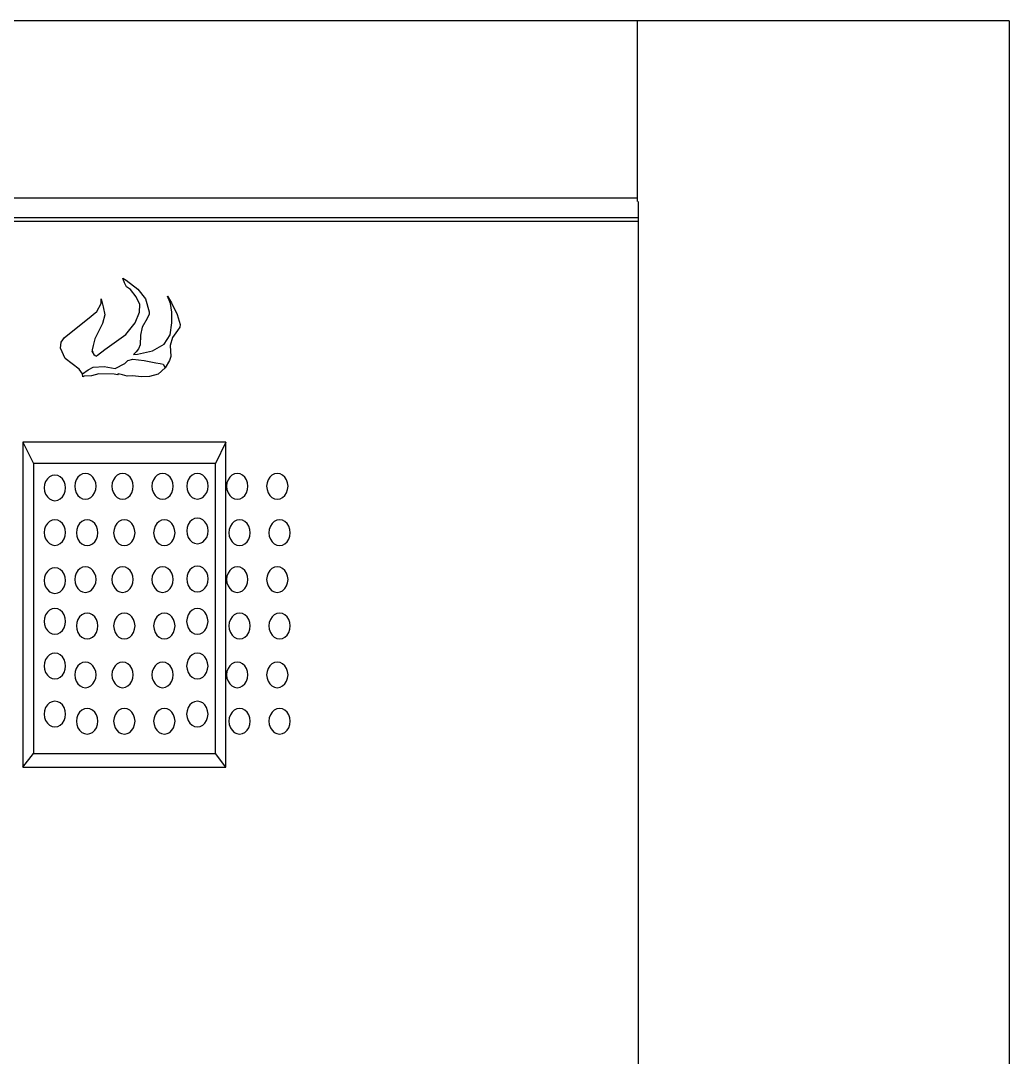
# Model space of a CAD drawing. Header units: inches. Extents: x 710 to 5347, y 114 to 2471.
# Drawn here: x 3144 to 3540.9, y 564.9 to 981 of the extents above; entities that cross this region are included whole.
import ezdxf

# ---------------------------------------------------------------- set-up
doc = ezdxf.new("R2010")
doc.units = ezdxf.units.IN
doc.header["$MEASUREMENT"] = 0
doc.layers.add('Edges', color=7, linetype='Continuous')

# ---------------------------------------------------------------- blocks, each defined once
blk = doc.blocks.new('fire alarm fr')
at = {"layer": 'Edges'}
for p, q in [((274.13, 1167.27), (-146.31, 1167.27)), ((423.57, 1167.27), (274.13, 1167.27)), ((274.13, 1167.27), (274.13, 1096.04)), ((423.57, 1167.27), (423.57, 672.41)), ((274.13, 1096.04), (-144.46, 1096.04)), ((274.13, 1096.04), (274.13, 1094.69)), ((274.68, 1088.11), (274.68, 1094.73)), ((274.68, 1088.11), (-144.46, 1088.11)), ((-26.86, 1086.87), (274.68, 1086.87)), ((274.68, 1086.87), (274.68, 1088.11)), ((274.68, 655.97), (274.68, 1086.87)), ((67.77, 1063.51), (67.64, 1063.97)), ((67.64, 1063.97), (68.96, 1063.17)), ((68.39, 1062.13), (67.77, 1063.51)), ((69.14, 1060.52), (68.39, 1062.13)), ((68.96, 1063.17), (73.66, 1059.58)), ((70.71, 1059.36), (69.14, 1060.52)), ((73.04, 1056.45), (70.71, 1059.36)), ((73.66, 1059.58), (76.75, 1055.63)), ((57.28, 1050.5), (58.92, 1053.79)), ((58.92, 1053.79), (58.95, 1055.65)), ((58.95, 1055.65), (59.77, 1052.5)), ((74.44, 1053.42), (73.04, 1056.45)), ((74.42, 1050.36), (74.44, 1053.42)), ((76.75, 1055.63), (78.24, 1050.47)), ((86.78, 1053.75), (85.59, 1056.66)), ((85.59, 1056.66), (87.24, 1054.1)), ((87.41, 1050.34), (86.78, 1053.75)), ((87.24, 1054.1), (89.48, 1049.4)), ((53.45, 1047.53), (57.28, 1050.5)), ((60.42, 1049.19), (59.51, 1045.74)), ((59.77, 1052.5), (60.42, 1049.19)), ((72.63, 1045.97), (74.42, 1050.36)), ((78.27, 1049.53), (77.49, 1047.75)), ((78.24, 1050.47), (78.27, 1049.53)), ((87.37, 1045.97), (87.41, 1050.34)), ((89.48, 1049.4), (90.63, 1045.37)), ((44.23, 1040.19), (53.45, 1047.53)), ((59.51, 1045.74), (56.43, 1039.59)), ((68.9, 1041.3), (72.63, 1045.97)), ((75.45, 1044.3), (74.71, 1041.06)), ((77.49, 1047.75), (75.45, 1044.3)), ((86.63, 1041.19), (87.37, 1045.97)), ((90.56, 1044.3), (89.67, 1042.99)), ((90.63, 1045.37), (90.56, 1044.3)), ((42.87, 1038.24), (44.23, 1040.19)), ((60.51, 1035.34), (68.9, 1041.3)), ((74.71, 1041.06), (74.58, 1037.19)), ((84.26, 1037.44), (86.63, 1041.19)), ((89.67, 1042.99), (87.64, 1040.1)), ((42.62, 1035.8), (42.87, 1038.24)), ((55.72, 1036.92), (55.37, 1035.2)), ((56.43, 1039.59), (55.72, 1036.92)), ((74.58, 1037.19), (74.02, 1035.6)), ((79.52, 1034.76), (84.26, 1037.44)), ((87.64, 1040.1), (86.7, 1036.96)), ((86.7, 1036.96), (86.89, 1032.44)), ((44.57, 1031.74), (42.62, 1035.8)), ((55.75, 1034.35), (55.25, 1034.59)), ((55.25, 1034.59), (56, 1033.24)), ((55.37, 1035.2), (55.38, 1034.71)), ((55.38, 1034.71), (55.75, 1034.35)), ((56, 1033.24), (56.62, 1032.87)), ((56.62, 1032.87), (57.11, 1032.63)), ((57.11, 1032.63), (57.48, 1033)), ((57.48, 1033), (60.51, 1035.34)), ((72.97, 1034.38), (71.9, 1033.27)), ((71.9, 1033.27), (73.6, 1033.4)), ((74.02, 1035.6), (72.97, 1034.38)), ((73.6, 1033.4), (79.52, 1034.76)), ((86.89, 1032.44), (86.36, 1030.85)), ((50.13, 1027.4), (44.57, 1031.74)), ((53.71, 1027.13), (55.72, 1028.21)), ((55.72, 1028.21), (60.16, 1028.52)), ((60.16, 1028.52), (64.55, 1027.64)), ((64.55, 1027.64), (68.43, 1029.74)), ((68.43, 1029.74), (69.68, 1030.9)), ((69.68, 1030.9), (71.64, 1031.49)), ((71.64, 1031.49), (76.22, 1030.89)), ((76.22, 1030.89), (80.89, 1030)), ((80.89, 1030), (82.67, 1029.64)), ((84.65, 1028), (81.82, 1025.38)), ((82.67, 1029.64), (83.86, 1029.45)), ((83.86, 1029.45), (84.65, 1028)), ((86.36, 1030.85), (84.65, 1028)), ((51.5, 1025.53), (50.13, 1027.4)), ((51.5, 1025.53), (53.71, 1027.13)), ((51.63, 1024.4), (51.5, 1025.53)), ((52.12, 1024.65), (51.63, 1024.4)), ((55.09, 1024.79), (52.12, 1024.65)), ((58.06, 1025.55), (55.09, 1024.79)), ((64.23, 1025.45), (58.06, 1025.55)), ((65.47, 1025.2), (64.23, 1025.45)), ((65.83, 1025.58), (65.47, 1025.2)), ((67.57, 1025.21), (65.83, 1025.58)), ((69.43, 1024.59), (67.57, 1025.21)), ((71.52, 1024.72), (69.43, 1024.59)), ((75.1, 1024.36), (71.52, 1024.72)), ((78.41, 1024.5), (75.1, 1024.36)), ((81.82, 1025.38), (78.41, 1024.5)), ((27.58, 998.09), (27.58, 867.61)), ((109.09, 998.09), (27.58, 998.09)), ((27.58, 998.09), (31.81, 989.61)), ((109.09, 998.09), (104.93, 989.61)), ((109.09, 867.61), (109.09, 998.09)), ((31.81, 989.61), (31.81, 873.14)), ((104.93, 989.61), (31.81, 989.61)), ((104.93, 873.14), (104.93, 989.61)), ((36.69, 982.34), (36.26, 981.1)), ((37.37, 983.41), (36.69, 982.34)), ((38.26, 984.23), (37.37, 983.41)), ((39.3, 984.74), (38.26, 984.23)), ((40.41, 984.92), (39.3, 984.74)), ((41.52, 984.74), (40.41, 984.92)), ((42.55, 984.23), (41.52, 984.74)), ((43.44, 983.41), (42.55, 984.23)), ((44.12, 982.34), (43.44, 983.41)), ((44.55, 981.1), (44.12, 982.34)), ((48.93, 982.97), (48.5, 981.73)), ((49.61, 984.04), (48.93, 982.97)), ((50.5, 984.85), (49.61, 984.04)), ((51.53, 985.37), (50.5, 984.85)), ((52.64, 985.54), (51.53, 985.37)), ((53.75, 985.37), (52.64, 985.54)), ((54.79, 984.85), (53.75, 985.37)), ((55.67, 984.04), (54.79, 984.85)), ((56.36, 982.97), (55.67, 984.04)), ((56.78, 981.73), (56.36, 982.97)), ((63.87, 982.97), (63.44, 981.73)), ((64.55, 984.04), (63.87, 982.97)), ((65.44, 984.85), (64.55, 984.04)), ((66.48, 985.37), (65.44, 984.85)), ((67.59, 985.54), (66.48, 985.37)), ((68.7, 985.37), (67.59, 985.54)), ((69.73, 984.85), (68.7, 985.37)), ((70.62, 984.04), (69.73, 984.85)), ((71.3, 982.97), (70.62, 984.04)), ((71.73, 981.73), (71.3, 982.97)), ((79.94, 982.97), (79.51, 981.73)), ((80.62, 984.04), (79.94, 982.97)), ((81.51, 984.85), (80.62, 984.04)), ((82.54, 985.37), (81.51, 984.85)), ((83.65, 985.54), (82.54, 985.37)), ((84.76, 985.37), (83.65, 985.54)), ((85.79, 984.85), (84.76, 985.37)), ((86.68, 984.04), (85.79, 984.85)), ((87.36, 982.97), (86.68, 984.04)), ((87.79, 981.73), (87.36, 982.97)), ((93.91, 983), (93.48, 981.75)), ((94.59, 984.06), (93.91, 983)), ((95.48, 984.88), (94.59, 984.06)), ((96.51, 985.39), (95.48, 984.88)), ((97.62, 985.57), (96.51, 985.39)), ((98.73, 985.39), (97.62, 985.57)), ((99.77, 984.88), (98.73, 985.39)), ((100.65, 984.06), (99.77, 984.88)), ((101.34, 983), (100.65, 984.06)), ((101.76, 981.75), (101.34, 983)), ((109.92, 982.97), (109.49, 981.73)), ((110.6, 984.04), (109.92, 982.97)), ((111.49, 984.85), (110.6, 984.04)), ((112.52, 985.37), (111.49, 984.85)), ((113.63, 985.54), (112.52, 985.37)), ((114.74, 985.37), (113.63, 985.54)), ((115.78, 984.85), (114.74, 985.37)), ((116.67, 984.04), (115.78, 984.85)), ((117.35, 982.97), (116.67, 984.04)), ((117.78, 981.73), (117.35, 982.97)), ((125.98, 982.97), (125.56, 981.73)), ((126.67, 984.04), (125.98, 982.97)), ((127.55, 984.85), (126.67, 984.04)), ((128.59, 985.37), (127.55, 984.85)), ((129.7, 985.54), (128.59, 985.37)), ((130.81, 985.37), (129.7, 985.54)), ((131.84, 984.85), (130.81, 985.37)), ((132.73, 984.04), (131.84, 984.85)), ((133.41, 982.97), (132.73, 984.04)), ((133.84, 981.73), (133.41, 982.97)), ((36.26, 981.1), (36.12, 979.77)), ((36.12, 979.77), (36.26, 978.44)), ((36.26, 978.44), (36.69, 977.2)), ((44.12, 977.2), (44.55, 978.44)), ((44.69, 979.77), (44.55, 981.1)), ((44.55, 978.44), (44.69, 979.77)), ((48.5, 981.73), (48.35, 980.4)), ((48.35, 980.4), (48.5, 979.07)), ((48.5, 979.07), (48.93, 977.83)), ((48.93, 977.83), (49.61, 976.76)), ((55.67, 976.76), (56.36, 977.83)), ((56.36, 977.83), (56.78, 979.07)), ((56.93, 980.4), (56.78, 981.73)), ((56.78, 979.07), (56.93, 980.4)), ((63.44, 981.73), (63.3, 980.4)), ((63.3, 980.4), (63.44, 979.07)), ((63.44, 979.07), (63.87, 977.83)), ((63.87, 977.83), (64.55, 976.76)), ((70.62, 976.76), (71.3, 977.83)), ((71.3, 977.83), (71.73, 979.07)), ((71.87, 980.4), (71.73, 981.73)), ((71.73, 979.07), (71.87, 980.4)), ((79.51, 981.73), (79.36, 980.4)), ((79.36, 980.4), (79.51, 979.07)), ((79.51, 979.07), (79.94, 977.83)), ((79.94, 977.83), (80.62, 976.76)), ((86.68, 976.76), (87.36, 977.83)), ((87.36, 977.83), (87.79, 979.07)), ((87.94, 980.4), (87.79, 981.73)), ((87.79, 979.07), (87.94, 980.4)), ((93.48, 981.75), (93.33, 980.42)), ((93.33, 980.42), (93.48, 979.09)), ((93.48, 979.09), (93.91, 977.85)), ((93.91, 977.85), (94.59, 976.78)), ((100.65, 976.78), (101.34, 977.85)), ((101.34, 977.85), (101.76, 979.09)), ((101.91, 980.42), (101.76, 981.75)), ((101.76, 979.09), (101.91, 980.42)), ((109.49, 981.73), (109.35, 980.4)), ((109.35, 980.4), (109.49, 979.07)), ((109.49, 979.07), (109.92, 977.83)), ((109.92, 977.83), (110.6, 976.76)), ((116.67, 976.76), (117.35, 977.83)), ((117.35, 977.83), (117.78, 979.07)), ((117.92, 980.4), (117.78, 981.73)), ((117.78, 979.07), (117.92, 980.4)), ((125.56, 981.73), (125.41, 980.4)), ((125.41, 980.4), (125.56, 979.07)), ((125.56, 979.07), (125.98, 977.83)), ((125.98, 977.83), (126.67, 976.76)), ((132.73, 976.76), (133.41, 977.83)), ((133.41, 977.83), (133.84, 979.07)), ((133.99, 980.4), (133.84, 981.73)), ((133.84, 979.07), (133.99, 980.4)), ((36.69, 977.2), (37.37, 976.13)), ((37.37, 976.13), (38.26, 975.31)), ((38.26, 975.31), (39.3, 974.8)), ((39.3, 974.8), (40.41, 974.62)), ((40.41, 974.62), (41.52, 974.8)), ((41.52, 974.8), (42.55, 975.31)), ((42.55, 975.31), (43.44, 976.13)), ((43.44, 976.13), (44.12, 977.2)), ((49.61, 976.76), (50.5, 975.94)), ((50.5, 975.94), (51.53, 975.43)), ((51.53, 975.43), (52.64, 975.25)), ((52.64, 975.25), (53.75, 975.43)), ((53.75, 975.43), (54.79, 975.94)), ((54.79, 975.94), (55.67, 976.76)), ((64.55, 976.76), (65.44, 975.94)), ((65.44, 975.94), (66.48, 975.43)), ((66.48, 975.43), (67.59, 975.25)), ((67.59, 975.25), (68.7, 975.43)), ((68.7, 975.43), (69.73, 975.94)), ((69.73, 975.94), (70.62, 976.76)), ((80.62, 976.76), (81.51, 975.94)), ((81.51, 975.94), (82.54, 975.43)), ((82.54, 975.43), (83.65, 975.25)), ((83.65, 975.25), (84.76, 975.43)), ((84.76, 975.43), (85.79, 975.94)), ((85.79, 975.94), (86.68, 976.76)), ((94.59, 976.78), (95.48, 975.97)), ((95.48, 975.97), (96.51, 975.45)), ((96.51, 975.45), (97.62, 975.28)), ((97.62, 975.28), (98.73, 975.45)), ((98.73, 975.45), (99.77, 975.97)), ((99.77, 975.97), (100.65, 976.78)), ((110.6, 976.76), (111.49, 975.94)), ((111.49, 975.94), (112.52, 975.43)), ((112.52, 975.43), (113.63, 975.25)), ((113.63, 975.25), (114.74, 975.43)), ((114.74, 975.43), (115.78, 975.94)), ((115.78, 975.94), (116.67, 976.76)), ((126.67, 976.76), (127.55, 975.94)), ((127.55, 975.94), (128.59, 975.43)), ((128.59, 975.43), (129.7, 975.25)), ((129.7, 975.25), (130.81, 975.43)), ((130.81, 975.43), (131.84, 975.94)), ((131.84, 975.94), (132.73, 976.76)), ((37.37, 965.48), (36.69, 964.41)), ((38.26, 966.29), (37.37, 965.48)), ((39.3, 966.81), (38.26, 966.29)), ((40.41, 966.98), (39.3, 966.81)), ((41.52, 966.81), (40.41, 966.98)), ((42.55, 966.29), (41.52, 966.81)), ((43.44, 965.48), (42.55, 966.29)), ((44.12, 964.41), (43.44, 965.48)), ((50.3, 965.42), (49.62, 964.35)), ((51.19, 966.24), (50.3, 965.42)), ((52.22, 966.75), (51.19, 966.24)), ((53.33, 966.93), (52.22, 966.75)), ((54.44, 966.75), (53.33, 966.93)), ((55.48, 966.24), (54.44, 966.75)), ((56.37, 965.42), (55.48, 966.24)), ((57.05, 964.35), (56.37, 965.42)), ((65.25, 965.42), (64.56, 964.35)), ((66.13, 966.24), (65.25, 965.42)), ((67.17, 966.75), (66.13, 966.24)), ((68.28, 966.93), (67.17, 966.75)), ((69.39, 966.75), (68.28, 966.93)), ((70.42, 966.24), (69.39, 966.75)), ((71.31, 965.42), (70.42, 966.24)), ((71.99, 964.35), (71.31, 965.42)), ((81.31, 965.42), (80.63, 964.35)), ((82.2, 966.24), (81.31, 965.42)), ((83.23, 966.75), (82.2, 966.24)), ((84.34, 966.93), (83.23, 966.75)), ((85.45, 966.75), (84.34, 966.93)), ((86.49, 966.24), (85.45, 966.75)), ((87.37, 965.42), (86.49, 966.24)), ((88.06, 964.35), (87.37, 965.42)), ((94.59, 966.13), (93.91, 965.06)), ((95.48, 966.95), (94.59, 966.13)), ((96.51, 967.46), (95.48, 966.95)), ((97.62, 967.64), (96.51, 967.46)), ((98.73, 967.46), (97.62, 967.64)), ((99.77, 966.95), (98.73, 967.46)), ((100.65, 966.13), (99.77, 966.95)), ((101.34, 965.06), (100.65, 966.13)), ((111.52, 965.42), (110.84, 964.35)), ((112.41, 966.24), (111.52, 965.42)), ((113.44, 966.75), (112.41, 966.24)), ((114.55, 966.93), (113.44, 966.75)), ((115.66, 966.75), (114.55, 966.93)), ((116.69, 966.24), (115.66, 966.75)), ((117.58, 965.42), (116.69, 966.24)), ((118.26, 964.35), (117.58, 965.42)), ((127.58, 965.42), (126.9, 964.35)), ((128.47, 966.24), (127.58, 965.42)), ((129.5, 966.75), (128.47, 966.24)), ((130.61, 966.93), (129.5, 966.75)), ((131.72, 966.75), (130.61, 966.93)), ((132.76, 966.24), (131.72, 966.75)), ((133.65, 965.42), (132.76, 966.24)), ((134.33, 964.35), (133.65, 965.42)), ((36.26, 963.17), (36.12, 961.84)), ((36.12, 961.84), (36.26, 960.51)), ((36.69, 964.41), (36.26, 963.17)), ((44.55, 963.17), (44.12, 964.41)), ((44.69, 961.84), (44.55, 963.17)), ((44.55, 960.51), (44.69, 961.84)), ((49.19, 963.11), (49.05, 961.78)), ((49.05, 961.78), (49.19, 960.45)), ((49.62, 964.35), (49.19, 963.11)), ((57.48, 963.11), (57.05, 964.35)), ((57.62, 961.78), (57.48, 963.11)), ((57.48, 960.45), (57.62, 961.78)), ((64.14, 963.11), (63.99, 961.78)), ((63.99, 961.78), (64.14, 960.45)), ((64.56, 964.35), (64.14, 963.11)), ((72.42, 963.11), (71.99, 964.35)), ((72.57, 961.78), (72.42, 963.11)), ((72.42, 960.45), (72.57, 961.78)), ((80.2, 963.11), (80.05, 961.78)), ((80.05, 961.78), (80.2, 960.45)), ((80.63, 964.35), (80.2, 963.11)), ((88.48, 963.11), (88.06, 964.35)), ((88.63, 961.78), (88.48, 963.11)), ((88.48, 960.45), (88.63, 961.78)), ((93.48, 963.82), (93.33, 962.49)), ((93.33, 962.49), (93.48, 961.16)), ((93.91, 965.06), (93.48, 963.82)), ((93.48, 961.16), (93.91, 959.92)), ((101.76, 963.82), (101.34, 965.06)), ((101.34, 959.92), (101.76, 961.16)), ((101.91, 962.49), (101.76, 963.82)), ((101.76, 961.16), (101.91, 962.49)), ((110.41, 963.11), (110.26, 961.78)), ((110.26, 961.78), (110.41, 960.45)), ((110.84, 964.35), (110.41, 963.11)), ((118.69, 963.11), (118.26, 964.35)), ((118.84, 961.78), (118.69, 963.11)), ((118.69, 960.45), (118.84, 961.78)), ((126.47, 963.11), (126.33, 961.78)), ((126.33, 961.78), (126.47, 960.45)), ((126.9, 964.35), (126.47, 963.11)), ((134.76, 963.11), (134.33, 964.35)), ((134.9, 961.78), (134.76, 963.11)), ((134.76, 960.45), (134.9, 961.78)), ((36.26, 960.51), (36.69, 959.26)), ((36.69, 959.26), (37.37, 958.2)), ((37.37, 958.2), (38.26, 957.38)), ((38.26, 957.38), (39.3, 956.87)), ((41.52, 956.87), (42.55, 957.38)), ((42.55, 957.38), (43.44, 958.2)), ((43.44, 958.2), (44.12, 959.26)), ((44.12, 959.26), (44.55, 960.51)), ((49.19, 960.45), (49.62, 959.21)), ((49.62, 959.21), (50.3, 958.14)), ((50.3, 958.14), (51.19, 957.32)), ((51.19, 957.32), (52.22, 956.81)), ((54.44, 956.81), (55.48, 957.32)), ((55.48, 957.32), (56.37, 958.14)), ((56.37, 958.14), (57.05, 959.21)), ((57.05, 959.21), (57.48, 960.45)), ((64.14, 960.45), (64.56, 959.21)), ((64.56, 959.21), (65.25, 958.14)), ((65.25, 958.14), (66.13, 957.32)), ((66.13, 957.32), (67.17, 956.81)), ((69.39, 956.81), (70.42, 957.32)), ((70.42, 957.32), (71.31, 958.14)), ((71.31, 958.14), (71.99, 959.21)), ((71.99, 959.21), (72.42, 960.45)), ((80.2, 960.45), (80.63, 959.21)), ((80.63, 959.21), (81.31, 958.14)), ((81.31, 958.14), (82.2, 957.32)), ((82.2, 957.32), (83.23, 956.81)), ((85.45, 956.81), (86.49, 957.32)), ((86.49, 957.32), (87.37, 958.14)), ((87.37, 958.14), (88.06, 959.21)), ((88.06, 959.21), (88.48, 960.45)), ((93.91, 959.92), (94.59, 958.85)), ((94.59, 958.85), (95.48, 958.03)), ((95.48, 958.03), (96.51, 957.52)), ((96.51, 957.52), (97.62, 957.34)), ((97.62, 957.34), (98.73, 957.52)), ((98.73, 957.52), (99.77, 958.03)), ((99.77, 958.03), (100.65, 958.85)), ((100.65, 958.85), (101.34, 959.92)), ((110.41, 960.45), (110.84, 959.21)), ((110.84, 959.21), (111.52, 958.14)), ((111.52, 958.14), (112.41, 957.32)), ((112.41, 957.32), (113.44, 956.81)), ((115.66, 956.81), (116.69, 957.32)), ((116.69, 957.32), (117.58, 958.14)), ((117.58, 958.14), (118.26, 959.21)), ((118.26, 959.21), (118.69, 960.45)), ((126.47, 960.45), (126.9, 959.21)), ((126.9, 959.21), (127.58, 958.14)), ((127.58, 958.14), (128.47, 957.32)), ((128.47, 957.32), (129.5, 956.81)), ((131.72, 956.81), (132.76, 957.32)), ((132.76, 957.32), (133.65, 958.14)), ((133.65, 958.14), (134.33, 959.21)), ((134.33, 959.21), (134.76, 960.45)), ((39.3, 956.87), (40.41, 956.69)), ((40.41, 956.69), (41.52, 956.87)), ((52.22, 956.81), (53.33, 956.64)), ((53.33, 956.64), (54.44, 956.81)), ((67.17, 956.81), (68.28, 956.64)), ((68.28, 956.64), (69.39, 956.81)), ((83.23, 956.81), (84.34, 956.64)), ((84.34, 956.64), (85.45, 956.81)), ((113.44, 956.81), (114.55, 956.64)), ((114.55, 956.64), (115.66, 956.81)), ((129.5, 956.81), (130.61, 956.64)), ((130.61, 956.64), (131.72, 956.81)), ((36.69, 945.13), (36.26, 943.89)), ((37.37, 946.2), (36.69, 945.13)), ((38.26, 947.02), (37.37, 946.2)), ((39.3, 947.53), (38.26, 947.02)), ((40.41, 947.71), (39.3, 947.53)), ((41.52, 947.53), (40.41, 947.71)), ((42.55, 947.02), (41.52, 947.53)), ((43.44, 946.2), (42.55, 947.02)), ((44.12, 945.13), (43.44, 946.2)), ((44.55, 943.89), (44.12, 945.13)), ((48.93, 945.53), (48.5, 944.29)), ((49.61, 946.6), (48.93, 945.53)), ((50.5, 947.41), (49.61, 946.6)), ((51.53, 947.93), (50.5, 947.41)), ((52.64, 948.1), (51.53, 947.93)), ((53.75, 947.93), (52.64, 948.1)), ((54.79, 947.41), (53.75, 947.93)), ((55.67, 946.6), (54.79, 947.41)), ((56.36, 945.53), (55.67, 946.6)), ((56.78, 944.29), (56.36, 945.53)), ((63.87, 945.53), (63.44, 944.29)), ((64.55, 946.6), (63.87, 945.53)), ((65.44, 947.41), (64.55, 946.6)), ((66.48, 947.93), (65.44, 947.41)), ((67.59, 948.1), (66.48, 947.93)), ((68.7, 947.93), (67.59, 948.1)), ((69.73, 947.41), (68.7, 947.93)), ((70.62, 946.6), (69.73, 947.41)), ((71.3, 945.53), (70.62, 946.6)), ((71.73, 944.29), (71.3, 945.53)), ((79.94, 945.53), (79.51, 944.29)), ((80.62, 946.6), (79.94, 945.53)), ((81.51, 947.41), (80.62, 946.6)), ((82.54, 947.93), (81.51, 947.41)), ((83.65, 948.1), (82.54, 947.93)), ((84.76, 947.93), (83.65, 948.1)), ((85.79, 947.41), (84.76, 947.93)), ((86.68, 946.6), (85.79, 947.41)), ((87.36, 945.53), (86.68, 946.6)), ((87.79, 944.29), (87.36, 945.53)), ((93.48, 944.54), (93.33, 943.21)), ((93.91, 945.79), (93.48, 944.54)), ((94.59, 946.85), (93.91, 945.79)), ((95.48, 947.67), (94.59, 946.85)), ((96.51, 948.18), (95.48, 947.67)), ((97.62, 948.36), (96.51, 948.18)), ((98.73, 948.18), (97.62, 948.36)), ((99.77, 947.67), (98.73, 948.18)), ((100.65, 946.85), (99.77, 947.67)), ((101.34, 945.79), (100.65, 946.85)), ((101.76, 944.54), (101.34, 945.79)), ((101.91, 943.21), (101.76, 944.54)), ((109.92, 945.53), (109.49, 944.29)), ((110.6, 946.6), (109.92, 945.53)), ((111.49, 947.41), (110.6, 946.6)), ((112.52, 947.93), (111.49, 947.41)), ((113.63, 948.1), (112.52, 947.93)), ((114.74, 947.93), (113.63, 948.1)), ((115.78, 947.41), (114.74, 947.93)), ((116.67, 946.6), (115.78, 947.41)), ((117.35, 945.53), (116.67, 946.6)), ((117.78, 944.29), (117.35, 945.53)), ((125.98, 945.53), (125.56, 944.29)), ((126.67, 946.6), (125.98, 945.53)), ((127.55, 947.41), (126.67, 946.6)), ((128.59, 947.93), (127.55, 947.41)), ((129.7, 948.1), (128.59, 947.93)), ((130.81, 947.93), (129.7, 948.1)), ((131.84, 947.41), (130.81, 947.93)), ((132.73, 946.6), (131.84, 947.41)), ((133.41, 945.53), (132.73, 946.6)), ((133.84, 944.29), (133.41, 945.53)), ((36.26, 943.89), (36.12, 942.56)), ((36.12, 942.56), (36.26, 941.23)), ((36.26, 941.23), (36.69, 939.99)), ((44.12, 939.99), (44.55, 941.23)), ((44.69, 942.56), (44.55, 943.89)), ((44.55, 941.23), (44.69, 942.56)), ((48.5, 944.29), (48.35, 942.96)), ((48.35, 942.96), (48.5, 941.63)), ((48.5, 941.63), (48.93, 940.39)), ((48.93, 940.39), (49.61, 939.32)), ((55.67, 939.32), (56.36, 940.39)), ((56.36, 940.39), (56.78, 941.63)), ((56.93, 942.96), (56.78, 944.29)), ((56.78, 941.63), (56.93, 942.96)), ((63.44, 944.29), (63.3, 942.96)), ((63.3, 942.96), (63.44, 941.63)), ((63.44, 941.63), (63.87, 940.39)), ((63.87, 940.39), (64.55, 939.32)), ((70.62, 939.32), (71.3, 940.39)), ((71.3, 940.39), (71.73, 941.63)), ((71.87, 942.96), (71.73, 944.29)), ((71.73, 941.63), (71.87, 942.96)), ((79.51, 944.29), (79.36, 942.96)), ((79.36, 942.96), (79.51, 941.63)), ((79.51, 941.63), (79.94, 940.39)), ((79.94, 940.39), (80.62, 939.32)), ((86.68, 939.32), (87.36, 940.39)), ((87.36, 940.39), (87.79, 941.63)), ((87.94, 942.96), (87.79, 944.29)), ((87.79, 941.63), (87.94, 942.96)), ((93.33, 943.21), (93.48, 941.88)), ((93.48, 941.88), (93.91, 940.64)), ((93.91, 940.64), (94.59, 939.57)), ((100.65, 939.57), (101.34, 940.64)), ((101.34, 940.64), (101.76, 941.88)), ((101.76, 941.88), (101.91, 943.21)), ((109.49, 944.29), (109.35, 942.96)), ((109.35, 942.96), (109.49, 941.63)), ((109.49, 941.63), (109.92, 940.39)), ((109.92, 940.39), (110.6, 939.32)), ((116.67, 939.32), (117.35, 940.39)), ((117.35, 940.39), (117.78, 941.63)), ((117.92, 942.96), (117.78, 944.29)), ((117.78, 941.63), (117.92, 942.96)), ((125.56, 944.29), (125.41, 942.96)), ((125.41, 942.96), (125.56, 941.63)), ((125.56, 941.63), (125.98, 940.39)), ((125.98, 940.39), (126.67, 939.32)), ((132.73, 939.32), (133.41, 940.39)), ((133.41, 940.39), (133.84, 941.63)), ((133.99, 942.96), (133.84, 944.29)), ((133.84, 941.63), (133.99, 942.96)), ((36.69, 939.99), (37.37, 938.92)), ((37.37, 938.92), (38.26, 938.1)), ((38.26, 938.1), (39.3, 937.59)), ((39.3, 937.59), (40.41, 937.41)), ((40.41, 937.41), (41.52, 937.59)), ((41.52, 937.59), (42.55, 938.1)), ((42.55, 938.1), (43.44, 938.92)), ((43.44, 938.92), (44.12, 939.99)), ((49.61, 939.32), (50.5, 938.5)), ((50.5, 938.5), (51.53, 937.99)), ((51.53, 937.99), (52.64, 937.81)), ((52.64, 937.81), (53.75, 937.99)), ((53.75, 937.99), (54.79, 938.5)), ((54.79, 938.5), (55.67, 939.32)), ((64.55, 939.32), (65.44, 938.5)), ((65.44, 938.5), (66.48, 937.99)), ((66.48, 937.99), (67.59, 937.81)), ((67.59, 937.81), (68.7, 937.99)), ((68.7, 937.99), (69.73, 938.5)), ((69.73, 938.5), (70.62, 939.32)), ((80.62, 939.32), (81.51, 938.5)), ((81.51, 938.5), (82.54, 937.99)), ((82.54, 937.99), (83.65, 937.81)), ((83.65, 937.81), (84.76, 937.99)), ((84.76, 937.99), (85.79, 938.5)), ((85.79, 938.5), (86.68, 939.32)), ((94.59, 939.57), (95.48, 938.76)), ((95.48, 938.76), (96.51, 938.24)), ((96.51, 938.24), (97.62, 938.07)), ((97.62, 938.07), (98.73, 938.24)), ((98.73, 938.24), (99.77, 938.76)), ((99.77, 938.76), (100.65, 939.57)), ((110.6, 939.32), (111.49, 938.5)), ((111.49, 938.5), (112.52, 937.99)), ((112.52, 937.99), (113.63, 937.81)), ((113.63, 937.81), (114.74, 937.99)), ((114.74, 937.99), (115.78, 938.5)), ((115.78, 938.5), (116.67, 939.32)), ((126.67, 939.32), (127.55, 938.5)), ((127.55, 938.5), (128.59, 937.99)), ((128.59, 937.99), (129.7, 937.81)), ((129.7, 937.81), (130.81, 937.99)), ((130.81, 937.99), (131.84, 938.5)), ((131.84, 938.5), (132.73, 939.32)), ((36.69, 928.77), (36.26, 927.53)), ((37.37, 929.84), (36.69, 928.77)), ((38.26, 930.66), (37.37, 929.84)), ((39.3, 931.17), (38.26, 930.66)), ((40.41, 931.35), (39.3, 931.17)), ((41.52, 931.17), (40.41, 931.35)), ((42.55, 930.66), (41.52, 931.17)), ((43.44, 929.84), (42.55, 930.66)), ((44.12, 928.77), (43.44, 929.84)), ((44.55, 927.53), (44.12, 928.77)), ((50.3, 927.98), (49.62, 926.91)), ((51.19, 928.8), (50.3, 927.98)), ((52.22, 929.31), (51.19, 928.8)), ((53.33, 929.49), (52.22, 929.31)), ((54.44, 929.31), (53.33, 929.49)), ((55.48, 928.8), (54.44, 929.31)), ((56.37, 927.98), (55.48, 928.8)), ((57.05, 926.91), (56.37, 927.98)), ((65.25, 927.98), (64.56, 926.91)), ((66.13, 928.8), (65.25, 927.98)), ((67.17, 929.31), (66.13, 928.8)), ((68.28, 929.49), (67.17, 929.31)), ((69.39, 929.31), (68.28, 929.49)), ((70.42, 928.8), (69.39, 929.31)), ((71.31, 927.98), (70.42, 928.8)), ((71.99, 926.91), (71.31, 927.98)), ((81.31, 927.98), (80.63, 926.91)), ((82.2, 928.8), (81.31, 927.98)), ((83.23, 929.31), (82.2, 928.8)), ((84.34, 929.49), (83.23, 929.31)), ((85.45, 929.31), (84.34, 929.49)), ((86.49, 928.8), (85.45, 929.31)), ((87.37, 927.98), (86.49, 928.8)), ((88.06, 926.91), (87.37, 927.98)), ((93.88, 928.77), (93.45, 927.53)), ((94.56, 929.84), (93.88, 928.77)), ((95.45, 930.66), (94.56, 929.84)), ((96.48, 931.17), (95.45, 930.66)), ((97.59, 931.35), (96.48, 931.17)), ((98.7, 931.17), (97.59, 931.35)), ((99.73, 930.66), (98.7, 931.17)), ((100.62, 929.84), (99.73, 930.66)), ((101.3, 928.77), (100.62, 929.84)), ((101.73, 927.53), (101.3, 928.77)), ((111.52, 927.98), (110.84, 926.91)), ((112.41, 928.8), (111.52, 927.98)), ((113.44, 929.31), (112.41, 928.8)), ((114.55, 929.49), (113.44, 929.31)), ((115.66, 929.31), (114.55, 929.49)), ((116.69, 928.8), (115.66, 929.31)), ((117.58, 927.98), (116.69, 928.8)), ((118.26, 926.91), (117.58, 927.98)), ((127.58, 927.98), (126.9, 926.91)), ((128.47, 928.8), (127.58, 927.98)), ((129.5, 929.31), (128.47, 928.8)), ((130.61, 929.49), (129.5, 929.31)), ((131.72, 929.31), (130.61, 929.49)), ((132.76, 928.8), (131.72, 929.31)), ((133.65, 927.98), (132.76, 928.8)), ((134.33, 926.91), (133.65, 927.98)), ((36.26, 927.53), (36.12, 926.2)), ((36.12, 926.2), (36.26, 924.87)), ((36.26, 924.87), (36.69, 923.63)), ((36.69, 923.63), (37.37, 922.56)), ((43.44, 922.56), (44.12, 923.63)), ((44.12, 923.63), (44.55, 924.87)), ((44.69, 926.2), (44.55, 927.53)), ((44.55, 924.87), (44.69, 926.2)), ((49.19, 925.67), (49.05, 924.34)), ((49.05, 924.34), (49.19, 923.01)), ((49.62, 926.91), (49.19, 925.67)), ((57.48, 925.67), (57.05, 926.91)), ((57.62, 924.34), (57.48, 925.67)), ((57.48, 923.01), (57.62, 924.34)), ((64.14, 925.67), (63.99, 924.34)), ((63.99, 924.34), (64.14, 923.01)), ((64.56, 926.91), (64.14, 925.67)), ((72.42, 925.67), (71.99, 926.91)), ((72.57, 924.34), (72.42, 925.67)), ((72.42, 923.01), (72.57, 924.34)), ((80.2, 925.67), (80.05, 924.34)), ((80.05, 924.34), (80.2, 923.01)), ((80.63, 926.91), (80.2, 925.67)), ((88.48, 925.67), (88.06, 926.91)), ((88.63, 924.34), (88.48, 925.67)), ((88.48, 923.01), (88.63, 924.34)), ((93.45, 927.53), (93.3, 926.2)), ((93.3, 926.2), (93.45, 924.87)), ((93.45, 924.87), (93.88, 923.63)), ((93.88, 923.63), (94.56, 922.56)), ((100.62, 922.56), (101.3, 923.63)), ((101.3, 923.63), (101.73, 924.87)), ((101.88, 926.2), (101.73, 927.53)), ((101.73, 924.87), (101.88, 926.2)), ((110.41, 925.67), (110.26, 924.34)), ((110.26, 924.34), (110.41, 923.01)), ((110.84, 926.91), (110.41, 925.67)), ((118.69, 925.67), (118.26, 926.91)), ((118.84, 924.34), (118.69, 925.67)), ((118.69, 923.01), (118.84, 924.34)), ((126.47, 925.67), (126.33, 924.34)), ((126.33, 924.34), (126.47, 923.01)), ((126.9, 926.91), (126.47, 925.67)), ((134.76, 925.67), (134.33, 926.91)), ((134.9, 924.34), (134.76, 925.67)), ((134.76, 923.01), (134.9, 924.34)), ((37.37, 922.56), (38.26, 921.75)), ((38.26, 921.75), (39.3, 921.23)), ((39.3, 921.23), (40.41, 921.06)), ((40.41, 921.06), (41.52, 921.23)), ((41.52, 921.23), (42.55, 921.75)), ((42.55, 921.75), (43.44, 922.56)), ((49.19, 923.01), (49.62, 921.77)), ((49.62, 921.77), (50.3, 920.7)), ((50.3, 920.7), (51.19, 919.88)), ((51.19, 919.88), (52.22, 919.37)), ((54.44, 919.37), (55.48, 919.88)), ((55.48, 919.88), (56.37, 920.7)), ((56.37, 920.7), (57.05, 921.77)), ((57.05, 921.77), (57.48, 923.01)), ((64.14, 923.01), (64.56, 921.77)), ((64.56, 921.77), (65.25, 920.7)), ((65.25, 920.7), (66.13, 919.88)), ((66.13, 919.88), (67.17, 919.37)), ((69.39, 919.37), (70.42, 919.88)), ((70.42, 919.88), (71.31, 920.7)), ((71.31, 920.7), (71.99, 921.77)), ((71.99, 921.77), (72.42, 923.01)), ((80.2, 923.01), (80.63, 921.77)), ((80.63, 921.77), (81.31, 920.7)), ((81.31, 920.7), (82.2, 919.88)), ((82.2, 919.88), (83.23, 919.37)), ((85.45, 919.37), (86.49, 919.88)), ((86.49, 919.88), (87.37, 920.7)), ((87.37, 920.7), (88.06, 921.77)), ((88.06, 921.77), (88.48, 923.01)), ((94.56, 922.56), (95.45, 921.75)), ((95.45, 921.75), (96.48, 921.23)), ((96.48, 921.23), (97.59, 921.06)), ((97.59, 921.06), (98.7, 921.23)), ((98.7, 921.23), (99.73, 921.75)), ((99.73, 921.75), (100.62, 922.56)), ((110.41, 923.01), (110.84, 921.77)), ((110.84, 921.77), (111.52, 920.7)), ((111.52, 920.7), (112.41, 919.88)), ((112.41, 919.88), (113.44, 919.37)), ((115.66, 919.37), (116.69, 919.88)), ((116.69, 919.88), (117.58, 920.7)), ((117.58, 920.7), (118.26, 921.77)), ((118.26, 921.77), (118.69, 923.01)), ((126.47, 923.01), (126.9, 921.77)), ((126.9, 921.77), (127.58, 920.7)), ((127.58, 920.7), (128.47, 919.88)), ((128.47, 919.88), (129.5, 919.37)), ((131.72, 919.37), (132.76, 919.88)), ((132.76, 919.88), (133.65, 920.7)), ((133.65, 920.7), (134.33, 921.77)), ((134.33, 921.77), (134.76, 923.01)), ((52.22, 919.37), (53.33, 919.2)), ((53.33, 919.2), (54.44, 919.37)), ((67.17, 919.37), (68.28, 919.2)), ((68.28, 919.2), (69.39, 919.37)), ((83.23, 919.37), (84.34, 919.2)), ((84.34, 919.2), (85.45, 919.37)), ((113.44, 919.37), (114.55, 919.2)), ((114.55, 919.2), (115.66, 919.37)), ((129.5, 919.37), (130.61, 919.2)), ((130.61, 919.2), (131.72, 919.37)), ((37.37, 911.91), (36.69, 910.84)), ((38.26, 912.73), (37.37, 911.91)), ((39.3, 913.24), (38.26, 912.73)), ((40.41, 913.41), (39.3, 913.24)), ((41.52, 913.24), (40.41, 913.41)), ((42.55, 912.73), (41.52, 913.24)), ((43.44, 911.91), (42.55, 912.73)), ((44.12, 910.84), (43.44, 911.91)), ((94.56, 911.91), (93.88, 910.84)), ((95.45, 912.73), (94.56, 911.91)), ((96.48, 913.24), (95.45, 912.73)), ((97.59, 913.41), (96.48, 913.24)), ((98.7, 913.24), (97.59, 913.41)), ((99.73, 912.73), (98.7, 913.24)), ((100.62, 911.91), (99.73, 912.73)), ((101.3, 910.84), (100.62, 911.91)), ((36.26, 909.6), (36.12, 908.27)), ((36.12, 908.27), (36.26, 906.94)), ((36.69, 910.84), (36.26, 909.6)), ((44.55, 909.6), (44.12, 910.84)), ((44.69, 908.27), (44.55, 909.6)), ((44.55, 906.94), (44.69, 908.27)), ((48.93, 907.28), (48.5, 906.04)), ((49.61, 908.35), (48.93, 907.28)), ((50.5, 909.17), (49.61, 908.35)), ((51.53, 909.68), (50.5, 909.17)), ((52.64, 909.86), (51.53, 909.68)), ((53.75, 909.68), (52.64, 909.86)), ((54.79, 909.17), (53.75, 909.68)), ((55.67, 908.35), (54.79, 909.17)), ((56.36, 907.28), (55.67, 908.35)), ((56.78, 906.04), (56.36, 907.28)), ((63.87, 907.28), (63.44, 906.04)), ((64.55, 908.35), (63.87, 907.28)), ((65.44, 909.17), (64.55, 908.35)), ((66.48, 909.68), (65.44, 909.17)), ((67.59, 909.86), (66.48, 909.68)), ((68.7, 909.68), (67.59, 909.86)), ((69.73, 909.17), (68.7, 909.68)), ((70.62, 908.35), (69.73, 909.17)), ((71.3, 907.28), (70.62, 908.35)), ((71.73, 906.04), (71.3, 907.28)), ((79.94, 907.28), (79.51, 906.04)), ((80.62, 908.35), (79.94, 907.28)), ((81.51, 909.17), (80.62, 908.35)), ((82.54, 909.68), (81.51, 909.17)), ((83.65, 909.86), (82.54, 909.68)), ((84.76, 909.68), (83.65, 909.86)), ((85.79, 909.17), (84.76, 909.68)), ((86.68, 908.35), (85.79, 909.17)), ((87.36, 907.28), (86.68, 908.35)), ((87.79, 906.04), (87.36, 907.28)), ((93.45, 909.6), (93.3, 908.27)), ((93.3, 908.27), (93.45, 906.94)), ((93.88, 910.84), (93.45, 909.6)), ((101.73, 909.6), (101.3, 910.84)), ((101.88, 908.27), (101.73, 909.6)), ((101.73, 906.94), (101.88, 908.27)), ((109.92, 907.28), (109.49, 906.04)), ((110.6, 908.35), (109.92, 907.28)), ((111.49, 909.17), (110.6, 908.35)), ((112.52, 909.68), (111.49, 909.17)), ((113.63, 909.86), (112.52, 909.68)), ((114.74, 909.68), (113.63, 909.86)), ((115.78, 909.17), (114.74, 909.68)), ((116.67, 908.35), (115.78, 909.17)), ((117.35, 907.28), (116.67, 908.35)), ((117.78, 906.04), (117.35, 907.28)), ((125.98, 907.28), (125.56, 906.04)), ((126.67, 908.35), (125.98, 907.28)), ((127.55, 909.17), (126.67, 908.35)), ((128.59, 909.68), (127.55, 909.17)), ((129.7, 909.86), (128.59, 909.68)), ((130.81, 909.68), (129.7, 909.86)), ((131.84, 909.17), (130.81, 909.68)), ((132.73, 908.35), (131.84, 909.17)), ((133.41, 907.28), (132.73, 908.35)), ((133.84, 906.04), (133.41, 907.28)), ((36.26, 906.94), (36.69, 905.7)), ((36.69, 905.7), (37.37, 904.63)), ((37.37, 904.63), (38.26, 903.81)), ((38.26, 903.81), (39.3, 903.3)), ((39.3, 903.3), (40.41, 903.12)), ((40.41, 903.12), (41.52, 903.3)), ((41.52, 903.3), (42.55, 903.81)), ((42.55, 903.81), (43.44, 904.63)), ((43.44, 904.63), (44.12, 905.7)), ((44.12, 905.7), (44.55, 906.94)), ((48.5, 906.04), (48.35, 904.71)), ((48.35, 904.71), (48.5, 903.38)), ((48.5, 903.38), (48.93, 902.14)), ((56.36, 902.14), (56.78, 903.38)), ((56.93, 904.71), (56.78, 906.04)), ((56.78, 903.38), (56.93, 904.71)), ((63.44, 906.04), (63.3, 904.71)), ((63.3, 904.71), (63.44, 903.38)), ((63.44, 903.38), (63.87, 902.14)), ((71.3, 902.14), (71.73, 903.38)), ((71.87, 904.71), (71.73, 906.04)), ((71.73, 903.38), (71.87, 904.71)), ((79.51, 906.04), (79.36, 904.71)), ((79.36, 904.71), (79.51, 903.38)), ((79.51, 903.38), (79.94, 902.14)), ((87.36, 902.14), (87.79, 903.38)), ((87.94, 904.71), (87.79, 906.04)), ((87.79, 903.38), (87.94, 904.71)), ((93.45, 906.94), (93.88, 905.7)), ((93.88, 905.7), (94.56, 904.63)), ((94.56, 904.63), (95.45, 903.81)), ((95.45, 903.81), (96.48, 903.3)), ((96.48, 903.3), (97.59, 903.12)), ((97.59, 903.12), (98.7, 903.3)), ((98.7, 903.3), (99.73, 903.81)), ((99.73, 903.81), (100.62, 904.63)), ((100.62, 904.63), (101.3, 905.7)), ((101.3, 905.7), (101.73, 906.94)), ((109.49, 906.04), (109.35, 904.71)), ((109.35, 904.71), (109.49, 903.38)), ((109.49, 903.38), (109.92, 902.14)), ((117.35, 902.14), (117.78, 903.38)), ((117.92, 904.71), (117.78, 906.04)), ((117.78, 903.38), (117.92, 904.71)), ((125.56, 906.04), (125.41, 904.71)), ((125.41, 904.71), (125.56, 903.38)), ((125.56, 903.38), (125.98, 902.14)), ((133.41, 902.14), (133.84, 903.38)), ((133.99, 904.71), (133.84, 906.04)), ((133.84, 903.38), (133.99, 904.71)), ((48.93, 902.14), (49.61, 901.07)), ((49.61, 901.07), (50.5, 900.26)), ((50.5, 900.26), (51.53, 899.74)), ((51.53, 899.74), (52.64, 899.57)), ((52.64, 899.57), (53.75, 899.74)), ((53.75, 899.74), (54.79, 900.26)), ((54.79, 900.26), (55.67, 901.07)), ((55.67, 901.07), (56.36, 902.14)), ((63.87, 902.14), (64.55, 901.07)), ((64.55, 901.07), (65.44, 900.26)), ((65.44, 900.26), (66.48, 899.74)), ((66.48, 899.74), (67.59, 899.57)), ((67.59, 899.57), (68.7, 899.74)), ((68.7, 899.74), (69.73, 900.26)), ((69.73, 900.26), (70.62, 901.07)), ((70.62, 901.07), (71.3, 902.14)), ((79.94, 902.14), (80.62, 901.07)), ((80.62, 901.07), (81.51, 900.26)), ((81.51, 900.26), (82.54, 899.74)), ((82.54, 899.74), (83.65, 899.57)), ((83.65, 899.57), (84.76, 899.74)), ((84.76, 899.74), (85.79, 900.26)), ((85.79, 900.26), (86.68, 901.07)), ((86.68, 901.07), (87.36, 902.14)), ((109.92, 902.14), (110.6, 901.07)), ((110.6, 901.07), (111.49, 900.26)), ((111.49, 900.26), (112.52, 899.74)), ((112.52, 899.74), (113.63, 899.57)), ((113.63, 899.57), (114.74, 899.74)), ((114.74, 899.74), (115.78, 900.26)), ((115.78, 900.26), (116.67, 901.07)), ((116.67, 901.07), (117.35, 902.14)), ((125.98, 902.14), (126.67, 901.07)), ((126.67, 901.07), (127.55, 900.26)), ((127.55, 900.26), (128.59, 899.74)), ((128.59, 899.74), (129.7, 899.57)), ((129.7, 899.57), (130.81, 899.74)), ((130.81, 899.74), (131.84, 900.26)), ((131.84, 900.26), (132.73, 901.07)), ((132.73, 901.07), (133.41, 902.14)), ((36.69, 891.57), (36.26, 890.32)), ((37.37, 892.63), (36.69, 891.57)), ((38.26, 893.45), (37.37, 892.63)), ((39.3, 893.96), (38.26, 893.45)), ((40.41, 894.14), (39.3, 893.96)), ((41.52, 893.96), (40.41, 894.14)), ((42.55, 893.45), (41.52, 893.96)), ((43.44, 892.63), (42.55, 893.45)), ((44.12, 891.57), (43.44, 892.63)), ((44.55, 890.32), (44.12, 891.57)), ((51.19, 890.55), (50.3, 889.73)), ((52.22, 891.07), (51.19, 890.55)), ((53.33, 891.24), (52.22, 891.07)), ((54.44, 891.07), (53.33, 891.24)), ((55.48, 890.55), (54.44, 891.07)), ((56.37, 889.73), (55.48, 890.55)), ((66.13, 890.55), (65.25, 889.73)), ((67.17, 891.07), (66.13, 890.55)), ((68.28, 891.24), (67.17, 891.07)), ((69.39, 891.07), (68.28, 891.24)), ((70.42, 890.55), (69.39, 891.07)), ((71.31, 889.73), (70.42, 890.55)), ((82.2, 890.55), (81.31, 889.73)), ((83.23, 891.07), (82.2, 890.55)), ((84.34, 891.24), (83.23, 891.07)), ((85.45, 891.07), (84.34, 891.24)), ((86.49, 890.55), (85.45, 891.07)), ((87.37, 889.73), (86.49, 890.55)), ((93.88, 891.57), (93.45, 890.32)), ((94.56, 892.63), (93.88, 891.57)), ((95.45, 893.45), (94.56, 892.63)), ((96.48, 893.96), (95.45, 893.45)), ((97.59, 894.14), (96.48, 893.96)), ((98.7, 893.96), (97.59, 894.14)), ((99.73, 893.45), (98.7, 893.96)), ((100.62, 892.63), (99.73, 893.45)), ((101.3, 891.57), (100.62, 892.63)), ((101.73, 890.32), (101.3, 891.57)), ((112.41, 890.55), (111.52, 889.73)), ((113.44, 891.07), (112.41, 890.55)), ((114.55, 891.24), (113.44, 891.07)), ((115.66, 891.07), (114.55, 891.24)), ((116.69, 890.55), (115.66, 891.07)), ((117.58, 889.73), (116.69, 890.55)), ((128.47, 890.55), (127.58, 889.73)), ((129.5, 891.07), (128.47, 890.55)), ((130.61, 891.24), (129.5, 891.07)), ((131.72, 891.07), (130.61, 891.24)), ((132.76, 890.55), (131.72, 891.07)), ((133.65, 889.73), (132.76, 890.55)), ((36.26, 890.32), (36.12, 888.99)), ((36.12, 888.99), (36.26, 887.66)), ((36.26, 887.66), (36.69, 886.42)), ((36.69, 886.42), (37.37, 885.35)), ((43.44, 885.35), (44.12, 886.42)), ((44.12, 886.42), (44.55, 887.66)), ((44.69, 888.99), (44.55, 890.32)), ((44.55, 887.66), (44.69, 888.99)), ((49.19, 887.43), (49.05, 886.09)), ((49.62, 888.67), (49.19, 887.43)), ((50.3, 889.73), (49.62, 888.67)), ((57.05, 888.67), (56.37, 889.73)), ((57.48, 887.43), (57.05, 888.67)), ((57.62, 886.09), (57.48, 887.43)), ((64.14, 887.43), (63.99, 886.09)), ((64.56, 888.67), (64.14, 887.43)), ((65.25, 889.73), (64.56, 888.67)), ((71.99, 888.67), (71.31, 889.73)), ((72.42, 887.43), (71.99, 888.67)), ((72.57, 886.09), (72.42, 887.43)), ((80.2, 887.43), (80.05, 886.09)), ((80.63, 888.67), (80.2, 887.43)), ((81.31, 889.73), (80.63, 888.67)), ((88.06, 888.67), (87.37, 889.73)), ((88.48, 887.43), (88.06, 888.67)), ((88.63, 886.09), (88.48, 887.43)), ((93.45, 890.32), (93.3, 888.99)), ((93.3, 888.99), (93.45, 887.66)), ((93.45, 887.66), (93.88, 886.42)), ((93.88, 886.42), (94.56, 885.35)), ((100.62, 885.35), (101.3, 886.42)), ((101.3, 886.42), (101.73, 887.66)), ((101.88, 888.99), (101.73, 890.32)), ((101.73, 887.66), (101.88, 888.99)), ((110.41, 887.43), (110.26, 886.09)), ((110.84, 888.67), (110.41, 887.43)), ((111.52, 889.73), (110.84, 888.67)), ((118.26, 888.67), (117.58, 889.73)), ((118.69, 887.43), (118.26, 888.67)), ((118.84, 886.09), (118.69, 887.43)), ((126.47, 887.43), (126.33, 886.09)), ((126.9, 888.67), (126.47, 887.43)), ((127.58, 889.73), (126.9, 888.67)), ((134.33, 888.67), (133.65, 889.73)), ((134.76, 887.43), (134.33, 888.67)), ((134.9, 886.09), (134.76, 887.43)), ((37.37, 885.35), (38.26, 884.54)), ((38.26, 884.54), (39.3, 884.02)), ((39.3, 884.02), (40.41, 883.85)), ((40.41, 883.85), (41.52, 884.02)), ((41.52, 884.02), (42.55, 884.54)), ((42.55, 884.54), (43.44, 885.35)), ((49.05, 886.09), (49.19, 884.76)), ((49.19, 884.76), (49.62, 883.52)), ((49.62, 883.52), (50.3, 882.46)), ((50.3, 882.46), (51.19, 881.64)), ((55.48, 881.64), (56.37, 882.46)), ((56.37, 882.46), (57.05, 883.52)), ((57.05, 883.52), (57.48, 884.76)), ((57.48, 884.76), (57.62, 886.09)), ((63.99, 886.09), (64.14, 884.76)), ((64.14, 884.76), (64.56, 883.52)), ((64.56, 883.52), (65.25, 882.46)), ((65.25, 882.46), (66.13, 881.64)), ((70.42, 881.64), (71.31, 882.46)), ((71.31, 882.46), (71.99, 883.52)), ((71.99, 883.52), (72.42, 884.76)), ((72.42, 884.76), (72.57, 886.09)), ((80.05, 886.09), (80.2, 884.76)), ((80.2, 884.76), (80.63, 883.52)), ((80.63, 883.52), (81.31, 882.46)), ((81.31, 882.46), (82.2, 881.64)), ((86.49, 881.64), (87.37, 882.46)), ((87.37, 882.46), (88.06, 883.52)), ((88.06, 883.52), (88.48, 884.76)), ((88.48, 884.76), (88.63, 886.09)), ((94.56, 885.35), (95.45, 884.54)), ((95.45, 884.54), (96.48, 884.02)), ((96.48, 884.02), (97.59, 883.85)), ((97.59, 883.85), (98.7, 884.02)), ((98.7, 884.02), (99.73, 884.54)), ((99.73, 884.54), (100.62, 885.35)), ((110.26, 886.09), (110.41, 884.76)), ((110.41, 884.76), (110.84, 883.52)), ((110.84, 883.52), (111.52, 882.46)), ((111.52, 882.46), (112.41, 881.64)), ((116.69, 881.64), (117.58, 882.46)), ((117.58, 882.46), (118.26, 883.52)), ((118.26, 883.52), (118.69, 884.76)), ((118.69, 884.76), (118.84, 886.09)), ((126.33, 886.09), (126.47, 884.76)), ((126.47, 884.76), (126.9, 883.52)), ((126.9, 883.52), (127.58, 882.46)), ((127.58, 882.46), (128.47, 881.64)), ((132.76, 881.64), (133.65, 882.46)), ((133.65, 882.46), (134.33, 883.52)), ((134.33, 883.52), (134.76, 884.76)), ((134.76, 884.76), (134.9, 886.09)), ((51.19, 881.64), (52.22, 881.12)), ((52.22, 881.12), (53.33, 880.95)), ((53.33, 880.95), (54.44, 881.12)), ((54.44, 881.12), (55.48, 881.64)), ((66.13, 881.64), (67.17, 881.12)), ((67.17, 881.12), (68.28, 880.95)), ((68.28, 880.95), (69.39, 881.12)), ((69.39, 881.12), (70.42, 881.64)), ((82.2, 881.64), (83.23, 881.12)), ((83.23, 881.12), (84.34, 880.95)), ((84.34, 880.95), (85.45, 881.12)), ((85.45, 881.12), (86.49, 881.64)), ((112.41, 881.64), (113.44, 881.12)), ((113.44, 881.12), (114.55, 880.95)), ((114.55, 880.95), (115.66, 881.12)), ((115.66, 881.12), (116.69, 881.64)), ((128.47, 881.64), (129.5, 881.12)), ((129.5, 881.12), (130.61, 880.95)), ((130.61, 880.95), (131.72, 881.12)), ((131.72, 881.12), (132.76, 881.64)), ((27.58, 867.61), (31.81, 873.14)), ((31.81, 873.14), (104.93, 873.14)), ((109.09, 867.61), (104.93, 873.14)), ((27.58, 867.61), (109.09, 867.61))]:
    blk.add_line(p, q, dxfattribs=at)

msp = doc.modelspace()

# ---------------------------------------------------------------- block references
msp.add_blockref('fire alarm fr', (3117.35, -186.28))

doc.saveas('drawing.dxf')
